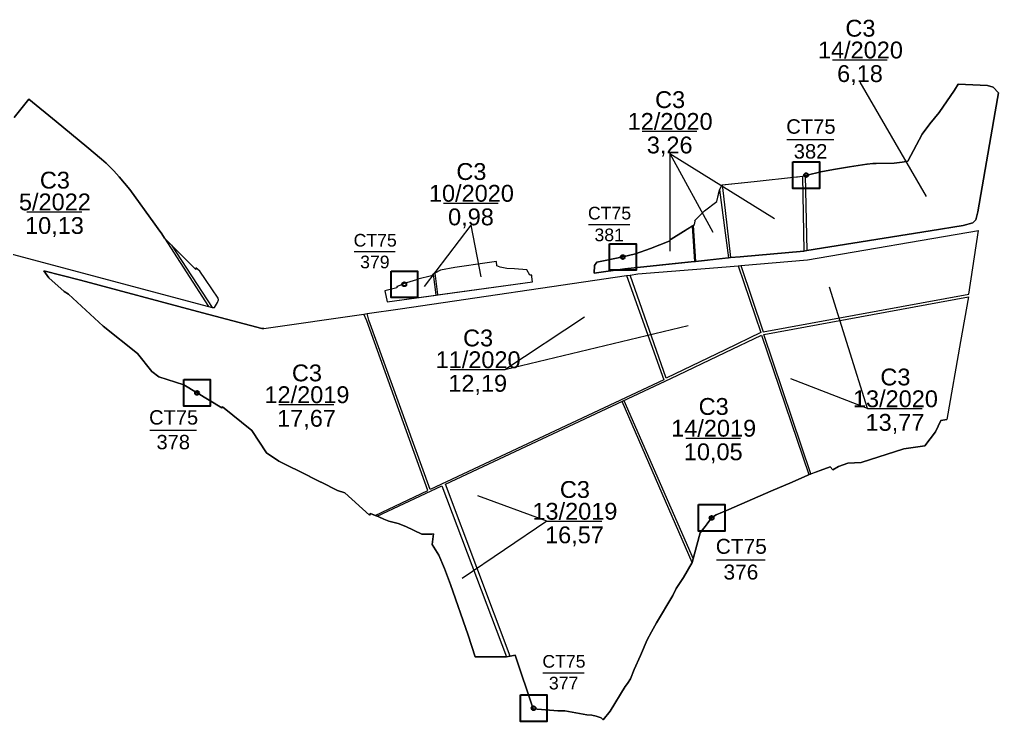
# Model space of a CAD drawing. Header units: metres. Extents: x 418260 to 422516, y 1531083 to 1534713.
# Drawn here: x 420667 to 422516, y 1531461 to 1532788 of the extents above; entities that cross this region are included whole.
import ezdxf
from ezdxf.enums import TextEntityAlignment as Align

# ---------------------------------------------------------------- set-up
doc = ezdxf.new("R2010")
doc.units = ezdxf.units.M
doc.header["$MEASUREMENT"] = 0
doc.linetypes.add('DGN Style 2', pattern=[9.82123, 5.892738, -3.928492])
doc.layers.add('RanhTwo', color=3, linetype='Continuous', lineweight=0)
doc.styles.add('Style-Arial', font='arial.ttf')

# ---------------------------------------------------------------- blocks, each defined once
blk = doc.blocks.new('*U0')
at = {"color": 0, "linetype": 'Continuous', "lineweight": -2, "ltscale": 10, "flags": 128}
blk.add_lwpolyline([(-150, 150), (150, 150), (150, -150), (-150, -150), (-150, 150)], close=True, dxfattribs=at)
at = {"color": 0, "linetype": 'Continuous', "lineweight": -2, "ltscale": 10}
blk.add_circle((-0.02828, 0.016065), 22.5, dxfattribs=at)
blk = doc.blocks.new('*U30')
at = {"layer": 'RanhTwo', "color": 3, "linetype": 'Continuous', "lineweight": 13}
blk.add_line((-66.520877, -1.660429), (63.750129, -1.660429), dxfattribs=at)
at = {"layer": 'RanhTwo', "color": 3, "linetype": 'Continuous', "lineweight": 13, "style": 'Style-Arial'}
blk.add_text('10,13', height=40, dxfattribs=at).set_placement((-1.025137, -54.422685), align=Align.CENTER)
at = {"layer": 'RanhTwo', "color": 3, "linetype": 'Continuous', "lineweight": 13, "insert": (-0.000029, 1.089388), "char_height": 40, "attachment_point": 8, "line_spacing_factor": 0.776524, "style": 'Style-Arial'}
blk.add_mtext('C3\\P5/2022', dxfattribs=at)
blk = doc.blocks.new('*U32')
at = {"layer": 'RanhTwo', "color": 3, "linetype": 'Continuous', "lineweight": 13}
blk.add_line((-66.520877, -1.660429), (63.750129, -1.660429), dxfattribs=at)
at = {"layer": 'RanhTwo', "color": 3, "linetype": 'Continuous', "lineweight": 13, "style": 'Style-Arial'}
blk.add_text('17,67', height=40, dxfattribs=at).set_placement((-1.025137, -54.422685), align=Align.CENTER)
at = {"layer": 'RanhTwo', "color": 3, "linetype": 'Continuous', "lineweight": 13, "insert": (-0.000029, 1.089388), "char_height": 40, "attachment_point": 8, "line_spacing_factor": 0.776524, "style": 'Style-Arial'}
blk.add_mtext('C3\\P12/2019', dxfattribs=at)
blk = doc.blocks.new('*U33')
at = {"layer": 'RanhTwo', "color": 3, "linetype": 'Continuous', "lineweight": 13}
blk.add_line((-66.520877, -1.660429), (63.750129, -1.660429), dxfattribs=at)
at = {"layer": 'RanhTwo', "color": 3, "linetype": 'Continuous', "lineweight": 13, "style": 'Style-Arial'}
blk.add_text('12,19', height=40, dxfattribs=at).set_placement((-1.025137, -54.422685), align=Align.CENTER)
at = {"layer": 'RanhTwo', "color": 3, "linetype": 'Continuous', "lineweight": 13, "insert": (-0.000029, 1.089388), "char_height": 40, "attachment_point": 8, "line_spacing_factor": 0.776524, "style": 'Style-Arial'}
blk.add_mtext('C3\\P11/2020', dxfattribs=at)
blk = doc.blocks.new('*U34')
at = {"layer": 'RanhTwo', "color": 3, "linetype": 'Continuous', "lineweight": 13}
blk.add_line((-66.520877, -1.660429), (63.750129, -1.660429), dxfattribs=at)
at = {"layer": 'RanhTwo', "color": 3, "linetype": 'Continuous', "lineweight": 13, "style": 'Style-Arial'}
blk.add_text('16,57', height=40, dxfattribs=at).set_placement((-1.025137, -54.422685), align=Align.CENTER)
at = {"layer": 'RanhTwo', "color": 3, "linetype": 'Continuous', "lineweight": 13, "insert": (-0.000029, 1.089388), "char_height": 40, "attachment_point": 8, "line_spacing_factor": 0.776524, "style": 'Style-Arial'}
blk.add_mtext('C3\\P13/2019', dxfattribs=at)
blk = doc.blocks.new('*U35')
at = {"layer": 'RanhTwo', "color": 3, "linetype": 'Continuous', "lineweight": 13}
blk.add_line((-66.520877, -1.660429), (63.750129, -1.660429), dxfattribs=at)
at = {"layer": 'RanhTwo', "color": 3, "linetype": 'Continuous', "lineweight": 13, "style": 'Style-Arial'}
blk.add_text('10,05', height=40, dxfattribs=at).set_placement((-1.025137, -54.422685), align=Align.CENTER)
at = {"layer": 'RanhTwo', "color": 3, "linetype": 'Continuous', "lineweight": 13, "insert": (-0.000029, 1.089388), "char_height": 40, "attachment_point": 8, "line_spacing_factor": 0.776524, "style": 'Style-Arial'}
blk.add_mtext('C3\\P14/2019', dxfattribs=at)
blk = doc.blocks.new('*U36')
at = {"layer": 'RanhTwo', "color": 3, "linetype": 'Continuous', "lineweight": 13}
blk.add_line((-66.520877, -1.660429), (63.750129, -1.660429), dxfattribs=at)
at = {"layer": 'RanhTwo', "color": 3, "linetype": 'Continuous', "lineweight": 13, "style": 'Style-Arial'}
blk.add_text('13,77', height=40, dxfattribs=at).set_placement((-1.025137, -54.422685), align=Align.CENTER)
at = {"layer": 'RanhTwo', "color": 3, "linetype": 'Continuous', "lineweight": 13, "insert": (-0.000029, 1.089388), "char_height": 40, "attachment_point": 8, "line_spacing_factor": 0.776524, "style": 'Style-Arial'}
blk.add_mtext('C3\\P13/2020', dxfattribs=at)
blk = doc.blocks.new('*U37')
at = {"layer": 'RanhTwo', "color": 3, "linetype": 'Continuous', "lineweight": 13}
blk.add_line((-66.520877, -1.660429), (63.750129, -1.660429), dxfattribs=at)
at = {"layer": 'RanhTwo', "color": 3, "linetype": 'Continuous', "lineweight": 13, "style": 'Style-Arial'}
blk.add_text('6,18', height=40, dxfattribs=at).set_placement((-1.025137, -54.422685), align=Align.CENTER)
at = {"layer": 'RanhTwo', "color": 3, "linetype": 'Continuous', "lineweight": 13, "insert": (-0.000029, 1.089388), "char_height": 40, "attachment_point": 8, "line_spacing_factor": 0.776524, "style": 'Style-Arial'}
blk.add_mtext('C3\\P14/2020', dxfattribs=at)
blk = doc.blocks.new('*U38')
at = {"layer": 'RanhTwo', "color": 3, "linetype": 'Continuous', "lineweight": 13}
blk.add_line((-66.520877, -1.660429), (63.750129, -1.660429), dxfattribs=at)
at = {"layer": 'RanhTwo', "color": 3, "linetype": 'Continuous', "lineweight": 13, "style": 'Style-Arial'}
blk.add_text('3,26', height=40, dxfattribs=at).set_placement((-1.025137, -54.422685), align=Align.CENTER)
at = {"layer": 'RanhTwo', "color": 3, "linetype": 'Continuous', "lineweight": 13, "insert": (-0.000029, 1.089388), "char_height": 40, "attachment_point": 8, "line_spacing_factor": 0.776524, "style": 'Style-Arial'}
blk.add_mtext('C3\\P12/2020', dxfattribs=at)
blk = doc.blocks.new('*U39')
at = {"layer": 'RanhTwo', "color": 3, "linetype": 'Continuous', "lineweight": 13}
blk.add_line((-66.520877, -1.660429), (63.750129, -1.660429), dxfattribs=at)
at = {"layer": 'RanhTwo', "color": 3, "linetype": 'Continuous', "lineweight": 13, "style": 'Style-Arial'}
blk.add_text('0,98', height=40, dxfattribs=at).set_placement((-1.025137, -54.422685), align=Align.CENTER)
at = {"layer": 'RanhTwo', "color": 3, "linetype": 'Continuous', "lineweight": 13, "insert": (-0.000029, 1.089388), "char_height": 40, "attachment_point": 8, "line_spacing_factor": 0.776524, "style": 'Style-Arial'}
blk.add_mtext('C3\\P10/2020', dxfattribs=at)
blk = doc.blocks.new('*U64')
at = {"layer": 'RanhTwo', "color": 3, "linetype": 'Continuous', "lineweight": 13}
blk.add_line((-66.520877, -1.660429), (63.750129, -1.660429), dxfattribs=at)
at = {"layer": 'RanhTwo', "color": 3, "linetype": 'Continuous', "lineweight": 13, "style": 'Style-Arial'}
for s, p in [('CT75', (-0.000029, 14.422722)), ('379', (-1.025137, -54.422685))]:
    blk.add_text(s, height=40, dxfattribs=at).set_placement(p, align=Align.CENTER)
blk = doc.blocks.new('*U65')
at = {"layer": 'RanhTwo', "color": 3, "linetype": 'Continuous', "lineweight": 13}
blk.add_line((-66.520877, -1.660429), (63.750129, -1.660429), dxfattribs=at)
at = {"layer": 'RanhTwo', "color": 3, "linetype": 'Continuous', "lineweight": 13, "style": 'Style-Arial'}
for s, p in [('CT75', (-0.000029, 14.422722)), ('381', (-1.025137, -54.422685))]:
    blk.add_text(s, height=40, dxfattribs=at).set_placement(p, align=Align.CENTER)
blk = doc.blocks.new('*U66')
at = {"layer": 'RanhTwo', "color": 3, "linetype": 'Continuous', "lineweight": 13}
blk.add_line((-66.520877, -1.660429), (63.750129, -1.660429), dxfattribs=at)
at = {"layer": 'RanhTwo', "color": 3, "linetype": 'Continuous', "lineweight": 13, "style": 'Style-Arial'}
for s, p in [('CT75', (-0.000029, 14.422722)), ('382', (-1.025137, -54.422685))]:
    blk.add_text(s, height=40, dxfattribs=at).set_placement(p, align=Align.CENTER)
blk = doc.blocks.new('*U67')
at = {"layer": 'RanhTwo', "color": 3, "linetype": 'Continuous', "lineweight": 13}
blk.add_line((-66.520877, -1.660429), (63.750129, -1.660429), dxfattribs=at)
at = {"layer": 'RanhTwo', "color": 3, "linetype": 'Continuous', "lineweight": 13, "style": 'Style-Arial'}
for s, p in [('CT75', (-0.000029, 14.422722)), ('376', (-1.025137, -54.422685))]:
    blk.add_text(s, height=40, dxfattribs=at).set_placement(p, align=Align.CENTER)
blk = doc.blocks.new('*U68')
at = {"layer": 'RanhTwo', "color": 3, "linetype": 'Continuous', "lineweight": 13}
blk.add_line((-66.520877, -1.660429), (63.750129, -1.660429), dxfattribs=at)
at = {"layer": 'RanhTwo', "color": 3, "linetype": 'Continuous', "lineweight": 13, "style": 'Style-Arial'}
for s, p in [('CT75', (-0.000029, 14.422722)), ('377', (-1.025137, -54.422685))]:
    blk.add_text(s, height=40, dxfattribs=at).set_placement(p, align=Align.CENTER)
blk = doc.blocks.new('*U69')
at = {"layer": 'RanhTwo', "color": 3, "linetype": 'Continuous', "lineweight": 13}
blk.add_line((-66.520877, -1.660429), (63.750129, -1.660429), dxfattribs=at)
at = {"layer": 'RanhTwo', "color": 3, "linetype": 'Continuous', "lineweight": 13, "style": 'Style-Arial'}
for s, p in [('CT75', (-0.000029, 14.422722)), ('378', (-1.025137, -54.422685))]:
    blk.add_text(s, height=40, dxfattribs=at).set_placement(p, align=Align.CENTER)

msp = doc.modelspace()

# ---------------------------------------------------------------- linework, layer by layer
at = {"layer": 'RanhTwo', "color": 7, "linetype": 'Continuous', "lineweight": 0}
for p, q in [((422254.774258, 1532669.683037), (422379.92323, 1532453.557973)), ((421895.258743, 1532534.741977), (421895.258743, 1532350.008279)), ((421895.258743, 1532534.741977), (421976.984908, 1532385.603486)), ((421895.258743, 1532534.741977), (422093.497194, 1532411.49091)), ((421519.830266, 1532398.833004), (421431.64268, 1532283.176462)), ((421519.830266, 1532398.833004), (421538.445609, 1532301.46936)), ((422268.789901, 1532052.462183), (422197.06367, 1532282.053793)), ((421583.996405, 1532126.238474), (421734.294324, 1532225.829545)), ((421583.996405, 1532126.238474), (421930.099693, 1532209.649906)), ((422268.789901, 1532052.462183), (422124.243491, 1532108.931649)), ((421937.6, 1531761.67), (421805.240074, 1532065.886663)), ((421808.660324, 1532067.642207), (421939.705932, 1531768.250527)), ((421663.304005, 1531839.858853), (421532.839611, 1531887.675078)), ((421663.304005, 1531839.858853), (421503.249189, 1531731.425987))]:
    msp.add_line(p, q, dxfattribs=at)
at = {"layer": 'RanhTwo', "color": 3, "linetype": 'Continuous', "lineweight": 0}
for p, q in [((422146.196, 1532492.001), (422151.212, 1532493.0301)), ((422146.196, 1532492.001), (422148.45, 1532349.752)), ((422151.212, 1532493.0301), (422154.321, 1532351.011)), ((421937.5627, 1532397.3691), (421939.4885, 1532398.5993)), ((421937.5627, 1532397.3691), (421941.82, 1532330.4524)), ((421939.4885, 1532398.5993), (421943.8106, 1532330.6636)), ((420940.92, 1532374.67), (421023.819, 1532245.38)), ((420940.92, 1532374.67), (420954.2117, 1532361.2385)), ((420954.2117, 1532361.2385), (421030.677, 1532243.284)), ((422006.158, 1532337.276), (422009.979, 1532337.739)), ((422148.45, 1532349.752), (422154.321, 1532351.011)), ((421941.82, 1532330.4524), (421943.8106, 1532330.6636)), ((422024.8245, 1532322.2607), (422029.9662, 1532322.6982)), ((421448.6081, 1532306.2369), (421451.349, 1532308.5)), ((421813.9571, 1532303.7706), (421820.6964, 1532304.7602)), ((421023.819, 1532245.38), (421030.677, 1532243.284)), ((421128.4318, 1532204.0997), (421317.3454, 1532231.1117)), ((421317.3454, 1532231.1117), (421323.5448, 1532231.9982)), ((421338.7798, 1531850.6671), (421342.7164, 1531849.0176)), ((421587.134, 1531583.115), (421593.6153, 1531584.537))]:
    msp.add_line(p, q, dxfattribs=at)
at = {"layer": 'RanhTwo', "color": 3, "linetype": 'Continuous', "lineweight": 13}
for p, q in [((422155.5645, 1532333.3857), (422478.603, 1532389.126)), ((421835.282, 1532306.902), (422002.1406, 1532320.3305)), ((422002.1406, 1532320.3305), (422024.8245, 1532322.2607)), ((422024.8245, 1532322.2607), (422029.9662, 1532322.6982)), ((422029.9662, 1532322.6982), (422155.5645, 1532333.3857)), ((420722.25, 1532299.86), (420713.07, 1532312.84)), ((420713.07, 1532312.84), (420781.9426, 1532295.3786)), ((420751.032, 1532273.77), (420722.25, 1532299.86)), ((421385.9846, 1532240.9262), (421813.9571, 1532303.7706)), ((421813.9571, 1532303.7706), (421820.6964, 1532304.7602)), ((421820.6964, 1532304.7602), (421835.282, 1532306.902)), ((420781.9426, 1532295.3786), (421002.9679, 1532236.031)), ((420759.467, 1532268.539), (420751.032, 1532273.77)), ((420825.26, 1532208.17), (420759.467, 1532268.539)), ((421002.9679, 1532236.031), (421124.7706, 1532203.5762)), ((421128.4318, 1532204.0997), (421317.3454, 1532231.1117)), ((421317.3454, 1532231.1117), (421323.5448, 1532231.9982)), ((421323.5448, 1532231.9982), (421385.9846, 1532240.9262)), ((420890.129, 1532156.633), (420825.26, 1532208.17)), ((421124.7706, 1532203.5762), (421128.4318, 1532204.0997)), ((420917.101, 1532122.825), (420890.129, 1532156.633)), ((420930.144, 1532112.393), (420917.101, 1532122.825)), ((420977.301, 1532097.21), (420930.144, 1532112.393)), ((421048.884, 1532053.788), (420977.301, 1532097.21)), ((421050.553, 1532056.08), (421048.884, 1532053.788)), ((421105.737, 1532011.108), (421050.553, 1532056.08)), ((422407.369, 1532030.066), (422397.581, 1532008.478)), ((422419.019, 1532031.952), (422407.369, 1532030.066)), ((421133.278, 1531968.849), (421105.737, 1532011.108)), ((422397.581, 1532008.478), (422377.384, 1531982.31)), ((421156.668, 1531953.305), (421133.278, 1531968.849)), ((422337.87, 1531976.11), (422257.12, 1531950.25)), ((422377.384, 1531982.31), (422337.87, 1531976.11)), ((421214.431, 1531924.981), (421156.668, 1531953.305)), ((422231.65, 1531949.28), (422214.17, 1531942.73)), ((422257.12, 1531950.25), (422231.65, 1531949.28)), ((422179.3, 1531935.48), (422161.23, 1531928.78)), ((422198.45, 1531942.24), (422179.3, 1531935.48)), ((422203.67, 1531936.52), (422198.45, 1531942.24)), ((422214.17, 1531942.73), (422203.67, 1531936.52)), ((421214.5567, 1531924.9194), (421214.431, 1531924.981)), ((421214.72, 1531924.4), (421214.5567, 1531924.9194)), ((421236.2765, 1531913.3978), (421214.72, 1531924.4)), ((421236.86, 1531913.1), (421236.2765, 1531913.3978)), ((421267.86, 1531897.51), (421236.86, 1531913.1)), ((422126.33, 1531913.52), (422086.55, 1531896.44)), ((422156.37, 1531926.77), (422126.33, 1531913.52)), ((422161.23, 1531928.78), (422156.37, 1531926.77)), ((421281.65, 1531893.53), (421267.86, 1531897.51)), ((421328.42, 1531851.1), (421281.65, 1531893.53)), ((422086.55, 1531896.44), (422006.72, 1531861.45)), ((422006.72, 1531861.45), (421983.14, 1531851.44)), ((421330.11, 1531854.3), (421328.42, 1531851.1)), ((421345.98, 1531847.65), (421330.11, 1531854.3)), ((421355.48, 1531843.67), (421345.98, 1531847.65)), ((421364.83, 1531839.75), (421355.48, 1531843.67)), ((421382.18, 1531835.18), (421364.83, 1531839.75)), ((421973.94, 1531845.84), (421965.95, 1531834.43)), ((421983.14, 1531851.44), (421973.94, 1531845.84)), ((421396.68, 1531829.76), (421382.18, 1531835.18)), ((421427.2928, 1531814.8716), (421396.68, 1531829.76)), ((421962.374, 1531829.656), (421952.811, 1531817.874)), ((421965.95, 1531834.43), (421962.374, 1531829.656)), ((421446.073, 1531814.801), (421427.2928, 1531814.8716)), ((421449.147, 1531815.587), (421446.073, 1531814.801)), ((421446.58, 1531795.76), (421449.147, 1531815.587)), ((421952.811, 1531817.874), (421937.6, 1531761.67)), ((421459.41, 1531775.48), (421446.58, 1531795.76)), ((421469.62, 1531750), (421459.41, 1531775.48)), ((421480.96, 1531720.18), (421469.62, 1531750)), ((421937.6, 1531761.67), (421921.58, 1531733.1)), ((421921.58, 1531733.1), (421907.64, 1531712.31)), ((421514.71, 1531624.35), (421480.96, 1531720.18)), ((421907.64, 1531712.31), (421901.32, 1531699.04)), ((421901.32, 1531699.04), (421870.26, 1531647.85)), ((421870.26, 1531647.85), (421860.78, 1531630.32)), ((421527.89, 1531583.58), (421514.71, 1531624.35)), ((421860.78, 1531630.32), (421852.42, 1531615.1)), ((421852.42, 1531615.1), (421840.42, 1531585.7)), ((421531.28, 1531583.13), (421527.89, 1531583.58)), ((421587.134, 1531583.115), (421531.28, 1531583.13)), ((421603.347, 1531586.672), (421587.134, 1531583.115)), ((421637.11, 1531484.91), (421603.347, 1531586.672)), ((421840.42, 1531585.7), (421827.89, 1531559.12)), ((421820.96, 1531541.44), (421815.45, 1531532.91)), ((421827.89, 1531559.12), (421820.96, 1531541.44)), ((421810.85, 1531527.1), (421782.56, 1531480.44)), ((421815.45, 1531532.91), (421810.85, 1531527.1)), ((421683.84, 1531481.25), (421637.11, 1531484.91)), ((421697.14, 1531480.92), (421683.84, 1531481.25)), ((421738.55, 1531473.65), (421697.14, 1531480.92)), ((421748.1, 1531472.92), (421738.55, 1531473.65)), ((421756.54, 1531471.41), (421748.1, 1531472.92)), ((421765.51, 1531468.17), (421756.54, 1531471.41)), ((421769.58, 1531464.49), (421765.51, 1531468.17)), ((421782.56, 1531480.44), (421769.58, 1531464.49))]:
    msp.add_line(p, q, dxfattribs=at)
at = {"layer": 'RanhTwo', "color": 3, "linetype": 'DGN Style 2', "lineweight": 0}
msp.add_line((421453.8254, 1532266.8975), (421456.8067, 1532267.3052), dxfattribs=at)
at = {"layer": 'RanhTwo', "color": 3, "linetype": 'Continuous', "lineweight": 13, "flags": 128}
for points in [[(422516.288, 1532649.263), (422510.28, 1532613.606), (422477.144, 1532424.539), (422473.605, 1532409.174), (422467.817, 1532403.408), (422449.386, 1532398.235), (422387.29, 1532388.108), (422154.321, 1532351.011), (422148.45, 1532349.752), (422028.475, 1532339.498), (422009.979, 1532337.739), (422006.158, 1532337.276), (421943.8106, 1532330.6636), (421941.8025, 1532330.4506), (421810.614, 1532316.537), (421752.27, 1532308.557), (421753.086, 1532323.034), (421757.797, 1532329.459), (421776.401, 1532332.756), (421806.587, 1532339.264), (421830.495, 1532345.051), (421858.81, 1532354.906), (421894.023, 1532369), (421898.07, 1532372.505), (421921.18, 1532386.904), (421942.37, 1532400.44), (421943.25, 1532406.78), (421942.6468, 1532408.0088), (421961.202, 1532426.251), (421984.136, 1532443.862), (421989.68, 1532467.15), (421994.6879, 1532475.3935), (422055.08, 1532481.72), (422134.9553, 1532490.5053), (422136.804, 1532490.698), (422140.8744, 1532491.2627), (422146.196, 1532492.001), (422151.212, 1532493.0301), (422151.65, 1532493.12), (422155.14, 1532493.59), (422180.8, 1532499.9), (422204.72, 1532504.02), (422235.16, 1532509.46), (422267.61, 1532514.43), (422268.14, 1532514.13), (422279.26, 1532515.36), (422285.02, 1532515.68), (422319.48, 1532515.98), (422334.16, 1532518.31), (422345.21, 1532520.1), (422372.2, 1532570.88), (422386.86, 1532590.43), (422404.05, 1532611.8), (422433.29, 1532653.97), (422440.472, 1532665.299), (422495.924, 1532663.14), (422506.643, 1532659.921), (422516.288, 1532649.263)], [(421042.82, 1532257.88), (421042.32, 1532261.09), (421018.5816, 1532296.332), (421007.9, 1532312.19), (421000, 1532318.3795), (421000, 1532315.19), (420998, 1532316.99), (420940.92, 1532374.67), (420935.68, 1532382.53), (420928.9238, 1532392.3592), (420922.84, 1532401.21), (420875.56, 1532466.38), (420854.99, 1532490.51), (420844.93, 1532501.53), (420830.62, 1532516), (420821.97, 1532524.04), (420794.14, 1532547.15), (420736.29, 1532595.33), (420684.8, 1532637.19), (420656.85, 1532602.38)], [(420643.888, 1532346.812), (421023.819, 1532245.38), (421030.677, 1532243.284), (421035.6, 1532243.52), (421041.02, 1532252.74), (421042.82, 1532257.88)], [(421636.23, 1532291.84), (421635.04, 1532301.38), (421634.754, 1532304.912), (421631.216, 1532304.614), (421625.67, 1532315), (421601.85, 1532316.68), (421587.51, 1532317.15), (421574.71, 1532319.93), (421568.6, 1532322.05), (421567.8153, 1532330.6344), (421550.182, 1532328.067), (421489.1, 1532319.348), (421462.094, 1532314.104), (421451.349, 1532308.5), (421448.6081, 1532306.2369), (421445.057, 1532303.305), (421419.732, 1532296.926), (421416.64, 1532295.81), (421398.12, 1532289.9), (421393.56, 1532288.58), (421380.73, 1532283.49), (421379.62, 1532283.01), (421379.57, 1532280.74), (421356.89, 1532274.99), (421361.7, 1532254.3), (421636.23, 1532291.84)]]:
    msp.add_lwpolyline(points, dxfattribs=at)
at = {"layer": 'RanhTwo', "color": 3, "linetype": 'Continuous', "lineweight": 0, "flags": 128}
for points in [[(422154.321, 1532351.011), (422387.29, 1532388.108), (422449.386, 1532398.235), (422467.817, 1532403.408), (422473.605, 1532409.174), (422477.144, 1532424.539), (422510.28, 1532613.606), (422516.288, 1532649.263), (422506.643, 1532659.921), (422495.924, 1532663.14), (422440.472, 1532665.299), (422433.29, 1532653.97), (422404.05, 1532611.8), (422386.86, 1532590.43), (422372.2, 1532570.88), (422345.21, 1532520.1), (422334.16, 1532518.31), (422319.48, 1532515.98), (422285.02, 1532515.68), (422279.26, 1532515.36), (422268.14, 1532514.13), (422267.61, 1532514.43), (422235.16, 1532509.46), (422204.72, 1532504.02), (422180.8, 1532499.9), (422155.14, 1532493.59), (422151.65, 1532493.12), (422151.212, 1532493.0301)], [(420656.85, 1532602.38), (420684.8, 1532637.19), (420736.29, 1532595.33), (420794.14, 1532547.15), (420821.97, 1532524.04), (420830.62, 1532516), (420844.93, 1532501.53), (420854.99, 1532490.51), (420875.56, 1532466.38), (420922.84, 1532401.21), (420928.9238, 1532392.3592), (420935.68, 1532382.53), (420940.92, 1532374.67)], [(421994.588, 1532475.383), (422000, 1532475.9499), (422055.08, 1532481.72), (422134.9553, 1532490.5053), (422136.804, 1532490.698), (422140.8744, 1532491.2627), (422146.196, 1532492.001)], [(421939.4885, 1532398.5993), (421942.37, 1532400.44), (421943.25, 1532406.78), (421942.6468, 1532408.0088), (421961.202, 1532426.251), (421984.136, 1532443.862), (421989.3954, 1532465.9545)], [(421989.3954, 1532465.9545), (421989.68, 1532467.15), (421994.588, 1532475.383)], [(421989.3954, 1532465.9545), (422000, 1532384.548), (422006.158, 1532337.276)], [(421994.588, 1532475.383), (422000, 1532426.9827), (422009.979, 1532337.739)], [(420173.061, 1532441.699), (420371.659, 1532422.115), (420412.826, 1532413.508), (420509.93, 1532387.073), (420643.888, 1532346.812), (421023.819, 1532245.38)], [(421937.5627, 1532397.3691), (421921.18, 1532386.904), (421898.07, 1532372.505), (421894.023, 1532369), (421858.81, 1532354.906), (421830.495, 1532345.051), (421806.587, 1532339.264), (421776.401, 1532332.756), (421757.797, 1532329.459), (421753.086, 1532323.034), (421752.27, 1532308.557), (421810.614, 1532316.537), (421941.82, 1532330.4524)], [(422029.9662, 1532322.6982), (422071.6575, 1532197.5004), (422460.266, 1532268.82), (422478.603, 1532389.126)], [(422029.9662, 1532322.6982), (422155.5645, 1532333.3857), (422478.603, 1532389.126)], [(421030.677, 1532243.284), (421035.6, 1532243.52), (421041.02, 1532252.74), (421042.82, 1532257.88), (421042.32, 1532261.09), (421018.5816, 1532296.332), (421007.9, 1532312.19), (421000, 1532318.3795), (421000, 1532315.19), (420998, 1532316.99), (420954.2117, 1532361.2385)], [(421943.8106, 1532330.6636), (422000, 1532336.6229), (422006.158, 1532337.276)], [(422009.979, 1532337.739), (422028.475, 1532339.498), (422148.45, 1532349.752)], [(421456.8067, 1532267.3052), (421636.23, 1532291.84), (421635.04, 1532301.38), (421634.754, 1532304.912), (421631.216, 1532304.614), (421625.67, 1532315), (421601.85, 1532316.68), (421587.51, 1532317.15), (421574.71, 1532319.93), (421568.6, 1532322.05), (421567.8153, 1532330.6344), (421550.182, 1532328.067), (421489.1, 1532319.348), (421462.094, 1532314.104), (421451.349, 1532308.5)], [(422024.8245, 1532322.2607), (422067.133, 1532196.0633), (422000, 1532163.685), (421888.47, 1532109.894), (421820.6964, 1532304.7602)], [(421820.6964, 1532304.7602), (421835.282, 1532306.902), (422002.1406, 1532320.3305), (422024.8245, 1532322.2607)], [(421128.4318, 1532204.0997), (421124.7706, 1532203.5762), (421002.9679, 1532236.031), (420781.9426, 1532295.3786), (420713.07, 1532312.84), (420722.25, 1532299.86), (420751.032, 1532273.77), (420759.467, 1532268.539), (420825.26, 1532208.17), (420890.129, 1532156.633), (420917.101, 1532122.825), (420930.144, 1532112.393), (420977.301, 1532097.21), (421048.884, 1532053.788), (421050.553, 1532056.08), (421105.737, 1532011.108), (421133.278, 1531968.849), (421156.668, 1531953.305), (421214.431, 1531924.981), (421214.5567, 1531924.9194)], [(421813.9571, 1532303.7706), (421884.015, 1532107.112), (421442.6513, 1531899.5219), (421326.619, 1532219.501), (421323.5448, 1532231.9982)], [(421323.5448, 1532231.9982), (421385.9846, 1532240.9262), (421813.9571, 1532303.7706)], [(421448.6081, 1532306.2369), (421445.057, 1532303.305), (421419.732, 1532296.926), (421416.64, 1532295.81), (421398.12, 1532289.9), (421393.56, 1532288.58), (421380.73, 1532283.49), (421379.62, 1532283.01), (421379.57, 1532280.74), (421356.89, 1532274.99), (421361.7, 1532254.3), (421453.8254, 1532266.8975)], [(421448.6081, 1532306.2369), (421453.731, 1532267.609), (421453.8254, 1532266.8975)], [(421451.349, 1532308.5), (421456.677, 1532268.284), (421456.8067, 1532267.3052)], [(422161.7542, 1531928.9744), (422073.2306, 1532192.791), (422459.673, 1532263.951), (422444.8372, 1532179.2877), (422419.019, 1532031.952)], [(421338.7798, 1531850.6671), (421438.1121, 1531897.3869), (421322.787, 1532218.234), (421317.3454, 1532231.1117)], [(421593.6153, 1531584.537), (421471.5695, 1531909.472), (421897.382, 1532109.252), (422000, 1532158.5455), (422068.6669, 1532191.5303), (422158.3382, 1531927.584)], [(422161.7542, 1531928.9744), (422179.3, 1531935.48), (422198.45, 1531942.24), (422203.67, 1531936.52), (422214.17, 1531942.73), (422231.65, 1531949.28), (422257.12, 1531950.25), (422337.87, 1531976.11), (422377.384, 1531982.31), (422397.581, 1532008.478), (422407.369, 1532030.066), (422419.019, 1532031.952)], [(421214.5567, 1531924.9194), (421214.72, 1531924.4), (421236.2765, 1531913.3978), (421236.86, 1531913.1), (421267.86, 1531897.51), (421281.65, 1531893.53), (421328.42, 1531851.1), (421330.11, 1531854.3), (421338.7798, 1531850.6671)], [(421593.6153, 1531584.537), (421603.347, 1531586.672), (421637.11, 1531484.91), (421683.84, 1531481.25), (421697.14, 1531480.92), (421738.55, 1531473.65), (421748.1, 1531472.92), (421756.54, 1531471.41), (421765.51, 1531468.17), (421769.58, 1531464.49), (421782.56, 1531480.44), (421810.85, 1531527.1), (421815.45, 1531532.91), (421820.96, 1531541.44), (421827.89, 1531559.12), (421840.42, 1531585.7), (421852.42, 1531615.1), (421860.78, 1531630.32), (421870.26, 1531647.85), (421901.32, 1531699.04), (421907.64, 1531712.31), (421921.58, 1531733.1), (421937.6, 1531761.67), (421952.811, 1531817.874), (421962.374, 1531829.656), (421965.95, 1531834.43), (421973.94, 1531845.84), (421983.14, 1531851.44), (422006.72, 1531861.45), (422086.55, 1531896.44), (422126.33, 1531913.52), (422156.37, 1531926.77), (422158.3382, 1531927.584)], [(422158.3382, 1531927.584), (422161.23, 1531928.78), (422161.7542, 1531928.9744)], [(421342.7164, 1531849.0176), (421464.8853, 1531906.336), (421587.134, 1531583.115)], [(421342.7164, 1531849.0176), (421345.98, 1531847.65), (421355.48, 1531843.67), (421364.83, 1531839.75), (421382.18, 1531835.18), (421396.68, 1531829.76), (421427.2928, 1531814.8716), (421446.073, 1531814.801), (421449.147, 1531815.587), (421446.58, 1531795.76), (421459.41, 1531775.48), (421469.62, 1531750), (421480.96, 1531720.18), (421514.71, 1531624.35), (421527.89, 1531583.58), (421531.28, 1531583.13), (421587.134, 1531583.115)]]:
    msp.add_lwpolyline(points, dxfattribs=at)

# ---------------------------------------------------------------- block references
at = {"layer": 'RanhTwo', "color": 3, "linetype": 'Continuous', "lineweight": 13}
for name, p, xscale, yscale, zscale in [('*U37', (422255.589136, 1532712.943436), 0.794896, 0.794896, 0.794896), ('*U38', (421896.073621, 1532578.002375), 0.794896, 0.794896, 0.794896), ('*U66', (422162.07686, 1532562.119363), 0.682142, 0.682142, 0.682142), ('*U39', (421520.645144, 1532442.093403), 0.794896, 0.794896, 0.794896), ('*U30', (420733.798608, 1532425.818599), 0.794896, 0.794896, 0.794896), ('*U65', (421781.617854, 1532401.286631), 0.596897, 0.596897, 0.596897), ('*U64', (421338.872561, 1532350.103972), 0.596897, 0.596897, 0.596897), ('*U33', (421533.321654, 1532127.558343), 0.794896, 0.794896, 0.794896), ('*U32', (421209.975766, 1532061.5106), 0.794896, 0.794896, 0.794896), ('*U36', (422321.66711, 1532053.782052), 0.794896, 0.794896, 0.794896), ('*U35', (421978.333857, 1531998.121226), 0.794896, 0.794896, 0.794896), ('*U69', (420958.076546, 1532012.503336), 0.678153, 0.678153, 0.678153), ('*U34', (421716.181214, 1531841.178722), 0.794896, 0.794896, 0.794896), ('*U67', (422030.521074, 1531767.817728), 0.705774, 0.705774, 0.705774), ('*U68', (421695.49103, 1531554.1735), 0.596897, 0.596897, 0.596897)]:
    msp.add_blockref(name, p, dxfattribs=dict(at, xscale=xscale, yscale=yscale, zscale=zscale))
at = {"layer": 'RanhTwo', "color": 3, "linetype": 'Continuous', "lineweight": 30, "ltscale": 1.666667, "xscale": 0.166667, "yscale": 0.166667, "zscale": 0.166667}
for p in [(422152.976, 1532493.684), (421806.687713, 1532338.874323), (421393.84, 1532287.383), (421002.358, 1532082.209), (421974.522, 1531845.911), (421638.142, 1531486.192)]:
    msp.add_blockref('*U0', p, dxfattribs=at)

doc.saveas('drawing.dxf')
